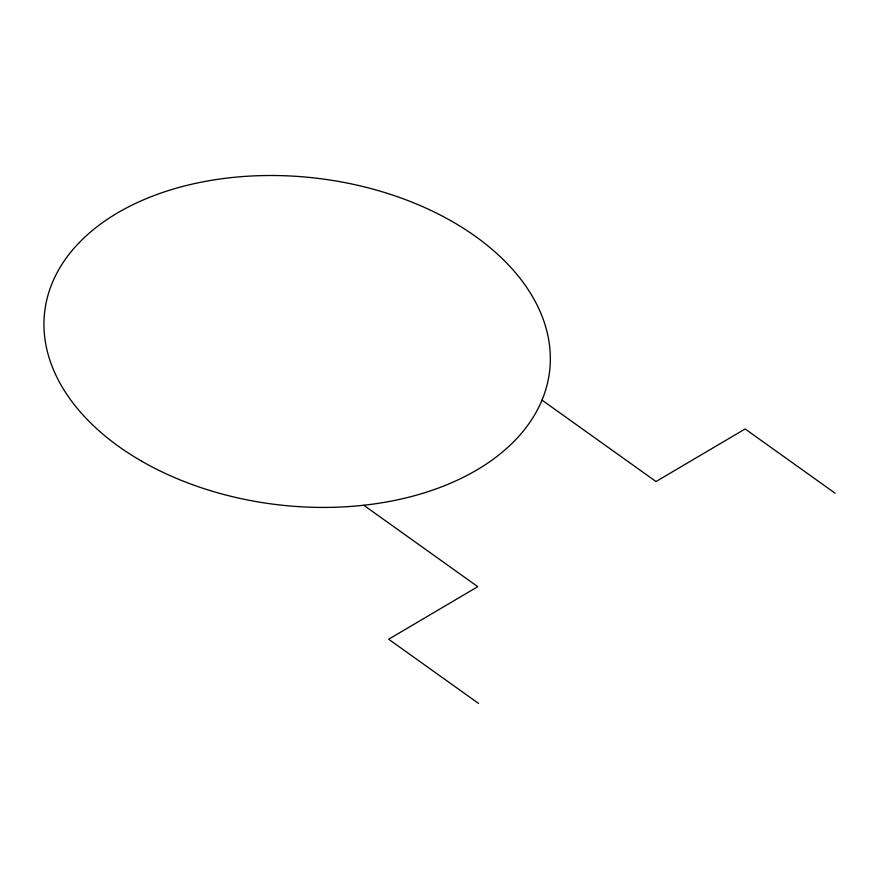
<?xml version="1.0" encoding="UTF-8"?>
<svg xmlns="http://www.w3.org/2000/svg" width="879" height="879" viewBox="0 0 879 879"><rect width="100%" height="100%" fill="white"/><g stroke="black" fill="none" stroke-linecap="round" stroke-linejoin="round"><path stroke-width="1.32" d="M835.05 493.174L745.128 428.963L656.009 481.527L542.002 400.11M363.763 505.249L477.769 586.667L388.65 639.231L478.572 703.442M141.519 461.101A254.207 164.417 6.7 0 0 547.925 381.266A254.207 164.417 6.7 0 0 201.994 182.03A254.207 164.417 6.7 0 0 141.519 461.101"/></g></svg>
